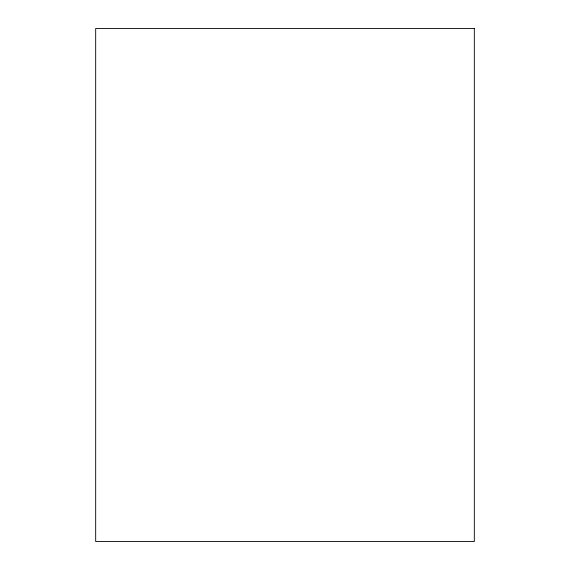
<?xml version="1.0" encoding="UTF-8"?>
<svg xmlns="http://www.w3.org/2000/svg" width="570" height="570" viewBox="0 0 570 570"><rect width="100%" height="100%" fill="white"/><g stroke="black" fill="none" stroke-linecap="round" stroke-linejoin="round"><path stroke-width="0.85" d="M474.318 28.5L95.682 28.5L95.682 541.5L474.318 541.5L474.318 28.5"/></g></svg>
